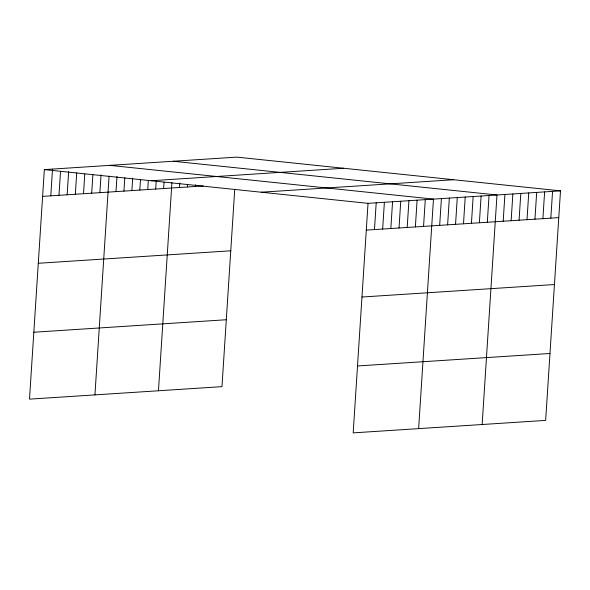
<?xml version="1.0" encoding="UTF-8"?>
<svg xmlns="http://www.w3.org/2000/svg" width="590" height="590" viewBox="0 0 590 590"><rect width="100%" height="100%" fill="white"/><g stroke="black" fill="none" stroke-linecap="round" stroke-linejoin="round"><path stroke-width="0.89" d="M560.5 190.865L368.027 203.351L353.181 432.876L545.654 420.39L560.5 190.865L236.819 157.124L44.346 169.61L29.5 399.135L221.973 386.649L234.746 189.176M50.792 195.843L52.525 169.079M58.971 195.312L60.527 171.225M67.149 194.781L68.654 171.587M75.336 194.25L76.715 172.841M83.514 193.719L84.783 174.094M91.693 193.188L92.903 174.456M99.872 192.657L101.03 174.817M94.938 394.887L109.091 176.071M115.994 191.617L116.975 176.447M123.93 191.101L124.8 177.715M131.872 190.585L132.684 178.091M139.815 190.069L140.501 179.367M147.751 189.552L148.326 180.636M155.694 189.043L156.21 181.012M163.629 188.527L164.035 182.281M158.459 390.772L171.919 182.657M179.508 187.495L179.795 183.033M187.45 186.978L187.62 184.301M195.386 186.47L195.504 184.685M374.473 229.584L376.206 202.82M382.652 229.053L384.385 202.289M390.838 228.522L392.564 201.758M399.017 227.991L400.743 201.227M407.196 227.46L408.929 200.696M415.375 226.929L417.108 200.165M423.554 226.398L425.287 199.634M418.627 428.628L433.466 199.103L109.784 165.362M439.675 225.351L441.409 198.587M447.618 224.842L449.344 198.078M455.554 224.325L457.287 197.561M463.497 223.809L465.222 197.045M471.432 223.293L473.165 196.529M479.375 222.777L481.101 196.013M487.311 222.268L489.044 195.504M482.141 424.512L496.987 194.988L173.298 161.247M503.189 221.235L504.922 194.471M511.132 220.719L512.865 193.955M519.075 220.203L520.8 193.439M527.01 219.694L528.743 192.93M534.953 219.178L536.679 192.414M542.889 218.661L544.622 191.898M550.831 218.145L552.557 191.381M151.158 180.739L343.631 168.261M42.613 196.374L203.329 185.953M261.208 192.215L453.688 179.736M366.294 230.115L558.767 217.629M38.284 263.28L230.764 250.802M361.965 297.021L554.445 284.542M33.829 332.222L226.302 319.743M357.511 365.962L549.983 353.484M44.346 169.61L368.027 203.351"/></g></svg>
